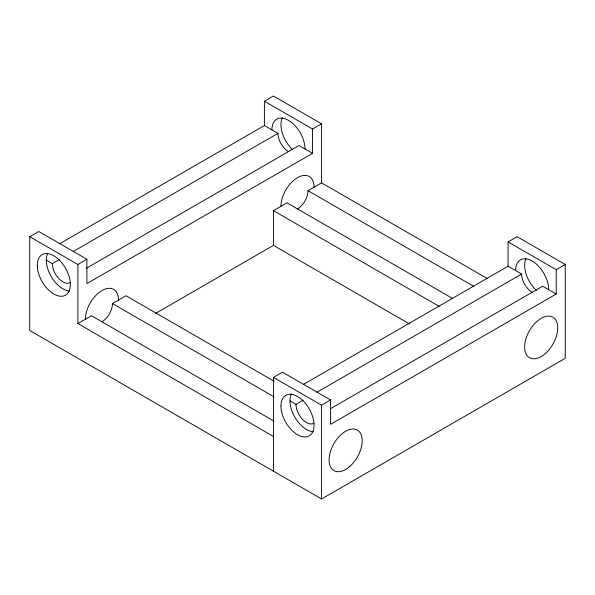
<?xml version="1.0" encoding="UTF-8"?>
<svg xmlns="http://www.w3.org/2000/svg" width="595" height="595" viewBox="0 0 595 595"><rect width="100%" height="100%" fill="white"/><g stroke="black" fill="none" stroke-linecap="round" stroke-linejoin="round"><path stroke-width="0.89" d="M303.338 384.452L508.093 266.233L508.093 241.92L517.115 236.706L565.25 264.5L565.25 358.294L321.568 498.982L29.75 330.5L29.75 236.706L38.772 231.5L86.907 259.286L86.907 283.607L312.539 153.339L312.539 129.018L264.411 101.232L264.411 125.545L59.649 243.764M264.411 101.232L273.432 96.018L321.568 123.812L321.568 182.866L487.342 278.572M46.298 260.156L52.315 263.63L59.537 259.457M73.192 251.573L277.947 133.362A14.89 8.598 60 0 0 288.478 151.599M29.75 236.706L77.886 264.5L86.907 259.286M312.539 129.018L321.568 123.812M86.223 268.375L299.002 145.522L312.539 153.339M77.886 264.5L77.886 323.554L91.422 315.737L274.094 421.201M101.953 321.821A14.89 8.598 -60 0 0 112.485 303.576L126.021 295.76L274.087 381.254M409.434 323.911L273.432 245.393L273.432 210.652L286.969 202.836L452.743 298.549M297.5 208.919A14.89 8.598 -60 0 0 308.032 190.683L321.568 182.866M155.659 313.387L273.432 245.393M273.432 471.188L273.432 377.394L282.461 372.187L330.589 399.974L330.589 424.295L556.228 294.027L556.228 269.706L508.093 241.92M289.981 400.844L295.998 404.317L303.219 400.145M316.875 392.269L521.629 274.05A14.89 8.598 60 0 0 532.161 292.286M273.432 377.394L321.568 405.188L330.589 399.974M556.228 269.706L565.25 264.5M330.708 408.594L542.685 286.21L556.228 294.027M264.411 125.545L277.947 133.362M508.093 266.233L521.629 274.05M308.032 190.683L473.806 286.388M273.432 210.652L439.207 306.365M112.485 303.576L274.228 396.962M77.886 323.554L273.432 436.455M321.568 405.188L321.568 498.982M85.405 319.21A23.398 13.507 -60 0 1 101.953 290.553A23.398 13.507 -60 0 1 118.502 300.103M280.952 206.316A23.398 13.507 -60 0 1 297.5 177.652A23.398 13.507 -60 0 1 314.048 187.209M313.974 423.29A14.89 8.598 60 0 1 302.498 419.304A14.89 8.598 60 0 1 295.998 404.317M70.292 282.603A14.89 8.598 60 0 1 58.816 278.616A14.89 8.598 60 0 1 52.315 263.63M271.93 129.888A23.398 13.507 60 0 1 288.478 120.339A23.398 13.507 60 0 1 305.019 148.995M515.612 270.576A23.398 13.507 60 0 1 532.161 261.026A23.398 13.507 60 0 1 548.702 289.683M313.26 431.739A23.398 13.507 60 0 1 294.822 417.154A23.398 13.507 60 0 1 291.409 393.897M69.578 291.052A23.398 13.507 60 0 1 51.453 276.995A23.398 13.507 60 0 1 47.392 253.946M292.628 149.68A23.398 13.507 60 0 1 282.387 117.728M536.311 290.367A23.398 13.507 60 0 1 526.069 258.423M349.92 466.331A23.398 13.507 -60 0 0 357.335 430.081A23.398 13.507 -60 0 0 329.652 454.632A23.398 13.507 -60 0 0 349.92 466.331M545.466 353.43A23.398 13.507 -60 0 0 552.881 317.187A23.398 13.507 -60 0 0 525.199 341.731A23.398 13.507 -60 0 0 545.466 353.43M37.269 265.37A23.398 13.507 60 0 0 62.088 296.243A23.398 13.507 60 0 0 62.088 263.154A23.398 13.507 60 0 0 37.269 265.37M280.952 406.058A23.398 13.507 60 0 0 305.771 436.931A23.398 13.507 60 0 0 305.771 403.841A23.398 13.507 60 0 0 280.952 406.058"/></g></svg>
